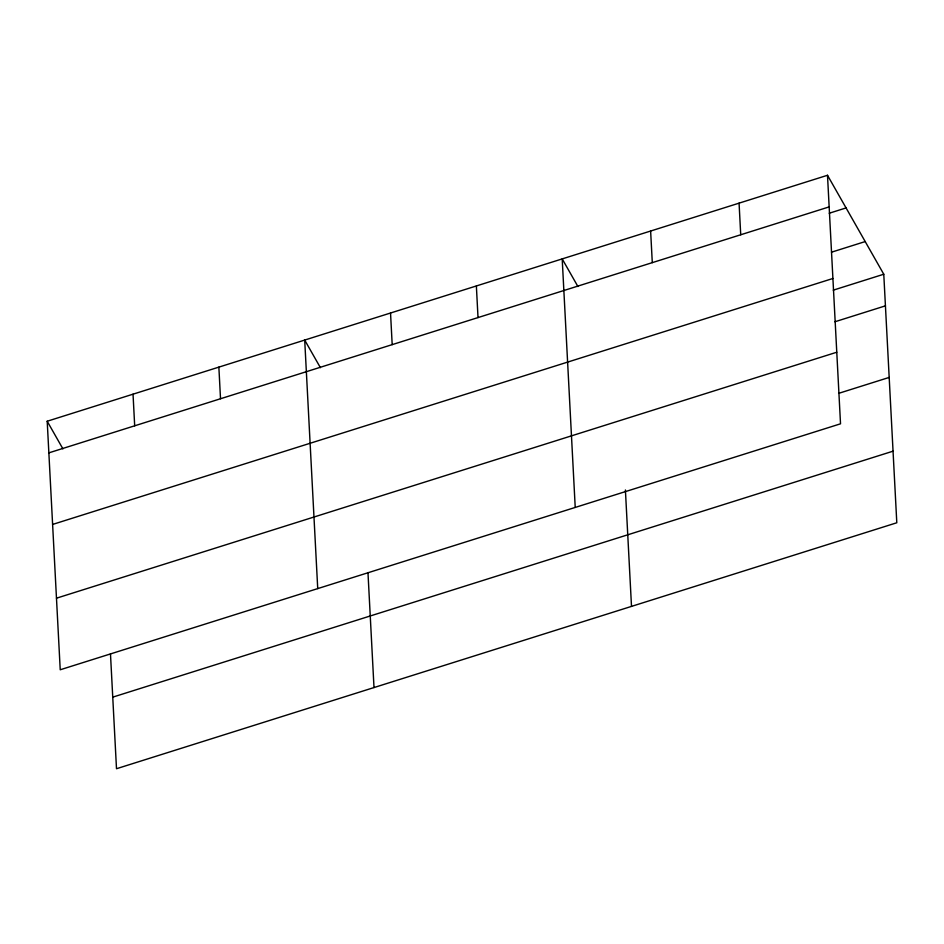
<?xml version="1.0" encoding="UTF-8"?>
<svg xmlns="http://www.w3.org/2000/svg" width="944" height="944" viewBox="0 0 944 944"><rect width="100%" height="100%" fill="white"/><g stroke="black" fill="none" stroke-linecap="round" stroke-linejoin="round"><path stroke-width="1.42" d="M827.499 175.277L840.526 423.809L60.227 669.768L47.2 421.236L827.499 175.277L883.773 274.232L896.8 522.764L116.501 768.723L110.472 653.767M48.852 452.86L829.162 206.889M829.221 213.238L846.072 207.928M831.511 252.19L865.2 241.57M52.604 524.439L832.915 278.48M833.245 290.162L883.773 274.232M834.897 321.774L885.437 305.844M56.475 598.189L836.773 352.23M838.65 393.353L889.189 377.423M112.749 697.144L893.048 451.173M577.917 286.539L562.199 258.904L575.226 507.435M320.417 367.7L304.7 340.076L317.727 588.608M47.2 421.236L62.918 448.872M739.069 203.149L740.721 234.773M650.628 231.032L652.292 262.644M625.4 489.983L631.501 606.39M476.366 285.961L478.018 317.585M390.533 313.019L392.185 344.631M367.971 572.595L374.001 687.551M218.866 367.133L220.518 398.746M133.033 394.191L134.685 425.803"/></g></svg>
